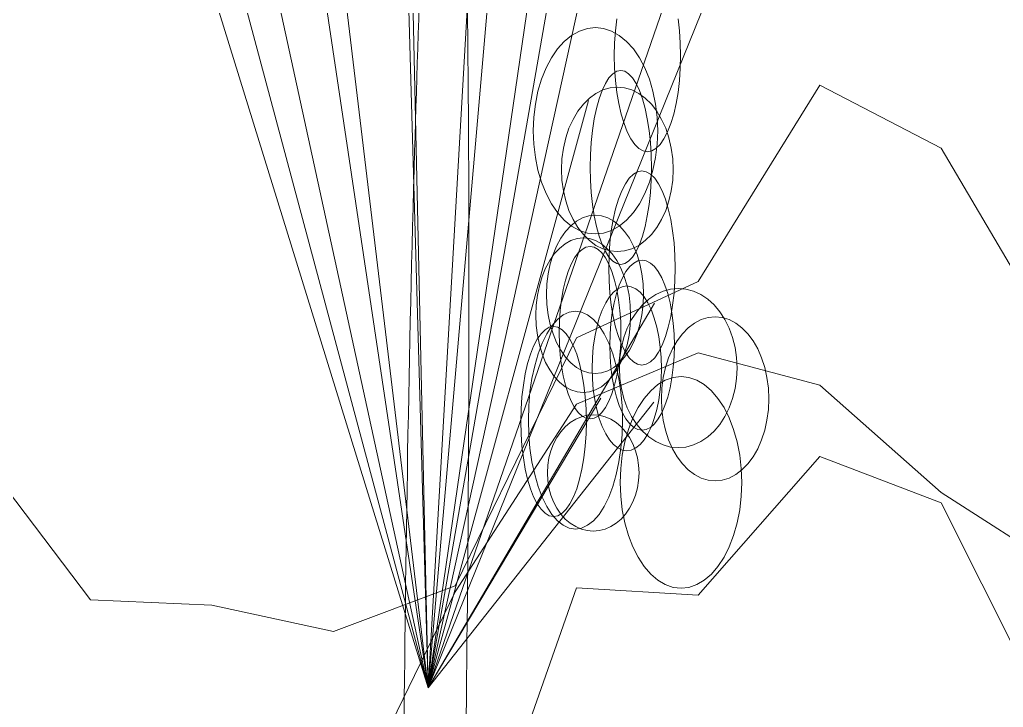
# Model space of a CAD drawing. Header units: millimetres. Extents: x -1800 to 33200, y -8500 to 38400.
# Drawn here: x 1203 to 2775, y 21665 to 22765 of the extents above; entities that cross this region are included whole.
import ezdxf

# ---------------------------------------------------------------- set-up
doc = ezdxf.new("R2010")
doc.units = ezdxf.units.MM
doc.layers.add('E-LANDSCAPE', color=8, linetype='Continuous', lineweight=9)
doc.layers.add('E-PLANT', color=3, linetype='Continuous', lineweight=13)

msp = doc.modelspace()

# ---------------------------------------------------------------- linework, layer by layer
at = {"layer": 'E-LANDSCAPE'}
for points in [[(345.3, 21677.3), (539.5, 21881.7), (733.8, 22126.7), (928, 22167.4), (1122.3, 22093), (1316.5, 21836.9), (1510.7, 21828.2), (1705, 21786.3), (1899.2, 21859.2), (2093.4, 22255.9), (2287.7, 22345.9), (2481.9, 22659.9), (2676.1, 22559.3), (2870.4, 22229)], [(345.3, 21443.7), (539.5, 21690.6), (733.8, 21683.4), (928, 21987.4), (1122.3, 21721.8), (1316.5, 21519.8), (1510.7, 21400.5), (1705, 21449.2), (1899.2, 21849.4), (2093.4, 22149.5), (2287.7, 22231.7), (2481.9, 22180.2), (2676.1, 22008.3), (2870.4, 21883.8)], [(345.3, 21312), (539.5, 21232.8), (733.8, 21452.8), (928, 21479.6), (1122.3, 21416.6), (1316.5, 21370.8), (1510.7, 21184.3), (1705, 21317.4), (1899.2, 21303.4), (2093.4, 21856.1), (2287.7, 21844), (2481.9, 22066.1), (2676.1, 21991.9), (2870.4, 21604.2)]]:
    msp.add_lwpolyline(points, dxfattribs=at)
at = {"layer": 'E-PLANT'}
for q in [(1783.6, 24264.1), (1562.5, 24146.1), (1806.3, 23974.1), (1968.5, 23643.8), (2192.5, 23618.7), (1389.3, 23441.1), (1598.5, 23423.9), (2237.8, 23427.1), (1501.7, 23322.8), (2408.3, 23295.3), (1980, 23120), (2406.5, 23057.5), (2054.5, 23055), (1451.6, 23004.9), (2112.5, 22635.1), (2218.1, 22311.2), (2132.3, 22159.2), (2216.6, 22153.1)]:
    msp.add_line((1856, 21696.2), q, dxfattribs=at)
msp.add_lwpolyline([(2255.5, 22766), (2257.8, 22746.9), (2259.1, 22727.2), (2259.6, 22707.2), (2259.6, 22707.2), (2259.1, 22687.1), (2257.8, 22667.4), (2255.5, 22648.3), (2252.5, 22630.3), (2248.6, 22613.5), (2244.1, 22598.4), (2238.9, 22585.2), (2233.1, 22574), (2226.9, 22565.1), (2220.3, 22558.6), (2213.6, 22554.7), (2206.7, 22553.4), (2199.7, 22554.7), (2193, 22558.6), (2186.4, 22565.1), (2180.2, 22574), (2174.4, 22585.2), (2169.2, 22598.4), (2164.7, 22613.5), (2160.8, 22630.3), (2157.8, 22648.3), (2155.5, 22667.4), (2154.2, 22687.1), (2153.7, 22707.2), (2154.2, 22727.2), (2155.5, 22746.9), (2157.8, 22766)], dxfattribs=at)
for points in [[(2223, 22587), (2222.2, 22565.5), (2219.6, 22544.3), (2215.4, 22523.9), (2209.7, 22504.5), (2202.5, 22486.6), (2193.9, 22470.3), (2184.1, 22456.1), (2173.3, 22444.1), (2161.6, 22434.6), (2149.3, 22427.6), (2136.5, 22423.4), (2123.6, 22422), (2110.6, 22423.4), (2097.8, 22427.6), (2085.5, 22434.6), (2073.8, 22444.1), (2063, 22456.1), (2053.2, 22470.3), (2044.7, 22486.6), (2037.4, 22504.5), (2031.7, 22523.9), (2027.5, 22544.3), (2025, 22565.5), (2024.1, 22587), (2025, 22608.6), (2027.5, 22629.7), (2031.7, 22650.2), (2037.4, 22669.5), (2044.7, 22687.5), (2053.2, 22703.7), (2063, 22717.9), (2073.8, 22729.9), (2085.5, 22739.5), (2097.8, 22746.4), (2110.6, 22750.6), (2123.6, 22752), (2136.5, 22750.6), (2149.3, 22746.4), (2161.6, 22739.5), (2173.3, 22729.9), (2184.1, 22717.9), (2193.9, 22703.7), (2202.5, 22687.5), (2209.7, 22669.5), (2215.4, 22650.2), (2219.6, 22629.7), (2222.2, 22608.6), (2223, 22587)], [(2212.9, 22528.3), (2212.5, 22508), (2211.3, 22488.1), (2209.2, 22468.9), (2206.4, 22450.7), (2202.8, 22433.8), (2198.6, 22418.6), (2193.8, 22405.2), (2188.4, 22393.9), (2182.7, 22384.9), (2176.6, 22378.4), (2170.3, 22374.5), (2163.9, 22373.1), (2157.5, 22374.5), (2151.3, 22378.4), (2145.2, 22384.9), (2139.4, 22393.9), (2134.1, 22405.2), (2129.3, 22418.6), (2125.1, 22433.8), (2121.5, 22450.7), (2118.7, 22468.9), (2116.6, 22488.1), (2115.4, 22508), (2115, 22528.3), (2115.4, 22548.5), (2116.6, 22568.4), (2118.7, 22587.6), (2121.5, 22605.8), (2125.1, 22622.7), (2129.3, 22638), (2134.1, 22651.4), (2139.4, 22662.6), (2145.2, 22671.6), (2151.3, 22678.1), (2157.5, 22682.1), (2163.9, 22683.4), (2170.3, 22682.1), (2176.6, 22678.1), (2182.7, 22671.6), (2188.4, 22662.6), (2193.8, 22651.4), (2198.6, 22638), (2202.8, 22622.7), (2206.4, 22605.8), (2209.2, 22587.6), (2211.3, 22568.4), (2212.5, 22548.5), (2212.9, 22528.3)], [(2247.8, 22525.1), (2247, 22508), (2244.7, 22491.1), (2241, 22474.8), (2235.8, 22459.4), (2229.3, 22445.1), (2221.6, 22432.1), (2212.9, 22420.8), (2203.1, 22411.2), (2192.7, 22403.6), (2181.6, 22398.1), (2170.2, 22394.7), (2158.5, 22393.6), (2146.9, 22394.7), (2135.4, 22398.1), (2124.3, 22403.6), (2113.9, 22411.2), (2104.2, 22420.8), (2095.4, 22432.1), (2087.7, 22445.1), (2081.2, 22459.4), (2076, 22474.8), (2072.3, 22491.1), (2070, 22508), (2069.2, 22525.1), (2070, 22542.3), (2072.3, 22559.2), (2076, 22575.5), (2081.2, 22590.9), (2087.7, 22605.2), (2095.4, 22618.1), (2104.2, 22629.5), (2113.9, 22639), (2124.3, 22646.6), (2135.4, 22652.2), (2146.9, 22655.5), (2158.5, 22656.6), (2170.2, 22655.5), (2181.6, 22652.2), (2192.7, 22646.6), (2203.1, 22639), (2212.9, 22629.5), (2221.6, 22618.1), (2229.3, 22605.2), (2235.8, 22590.9), (2241, 22575.5), (2244.7, 22559.2), (2247, 22542.3), (2247.8, 22525.1)], [(2250.9, 22367.5), (2250.5, 22347.2), (2249.1, 22327.3), (2246.9, 22308), (2243.8, 22289.8), (2240, 22272.9), (2235.4, 22257.7), (2230.2, 22244.3), (2224.4, 22233), (2218.2, 22224), (2211.6, 22217.5), (2204.8, 22213.5), (2197.9, 22212.2), (2191, 22213.5), (2184.1, 22217.5), (2177.6, 22224), (2171.4, 22233), (2165.6, 22244.3), (2160.4, 22257.7), (2155.8, 22272.9), (2151.9, 22289.8), (2148.9, 22308), (2146.6, 22327.3), (2145.3, 22347.2), (2144.8, 22367.5), (2145.3, 22387.7), (2146.6, 22407.7), (2148.9, 22426.9), (2151.9, 22445.1), (2155.8, 22462), (2160.4, 22477.3), (2165.6, 22490.7), (2171.4, 22501.9), (2177.6, 22510.9), (2184.1, 22517.4), (2191, 22521.4), (2197.9, 22522.7), (2204.8, 22521.4), (2211.6, 22517.4), (2218.2, 22510.9), (2224.4, 22501.9), (2230.2, 22490.7), (2235.4, 22477.3), (2240, 22462), (2243.8, 22445.1), (2246.9, 22426.9), (2249.1, 22407.7), (2250.5, 22387.7), (2250.9, 22367.5)], [(2200.5, 22325.4), (2199.9, 22308.9), (2197.9, 22292.6), (2194.6, 22276.9), (2190.2, 22262.1), (2184.5, 22248.3), (2177.8, 22235.8), (2170.2, 22224.9), (2161.8, 22215.7), (2152.7, 22208.4), (2143.1, 22203.1), (2133.1, 22199.8), (2123, 22198.7), (2112.9, 22199.8), (2102.9, 22203.1), (2093.3, 22208.4), (2084.2, 22215.7), (2075.8, 22224.9), (2068.1, 22235.8), (2061.5, 22248.3), (2055.8, 22262.1), (2051.3, 22276.9), (2048.1, 22292.6), (2046.1, 22308.9), (2045.4, 22325.4), (2046.1, 22342), (2048.1, 22358.2), (2051.3, 22373.9), (2055.8, 22388.8), (2061.5, 22402.5), (2068.1, 22415), (2075.8, 22425.9), (2084.2, 22435.1), (2093.3, 22442.4), (2102.9, 22447.8), (2112.9, 22451), (2123, 22452.1), (2133.1, 22451), (2143.1, 22447.8), (2152.7, 22442.4), (2161.8, 22435.1), (2170.2, 22425.9), (2177.8, 22415), (2184.5, 22402.5), (2190.2, 22388.8), (2194.6, 22373.9), (2197.9, 22358.2), (2199.9, 22342), (2200.5, 22325.4)], [(2179.8, 22291.9), (2179.2, 22275.7), (2177.2, 22259.9), (2174.1, 22244.6), (2169.7, 22230), (2164.2, 22216.6), (2157.6, 22204.4), (2150.2, 22193.8), (2141.9, 22184.8), (2133, 22177.6), (2123.6, 22172.4), (2113.9, 22169.3), (2104, 22168.2), (2094.1, 22169.3), (2084.4, 22172.4), (2075, 22177.6), (2066.1, 22184.8), (2057.8, 22193.8), (2050.4, 22204.4), (2043.8, 22216.6), (2038.3, 22230), (2033.9, 22244.6), (2030.7, 22259.9), (2028.8, 22275.7), (2028.1, 22291.9), (2028.8, 22308), (2030.7, 22323.9), (2033.9, 22339.2), (2038.3, 22353.7), (2043.8, 22367.1), (2050.4, 22379.3), (2057.8, 22390), (2066.1, 22398.9), (2075, 22406.1), (2084.4, 22411.3), (2094.1, 22414.5), (2104, 22415.5), (2113.9, 22414.5), (2123.6, 22411.3), (2133, 22406.1), (2141.9, 22398.9), (2150.2, 22390), (2157.6, 22379.3), (2164.2, 22367.1), (2169.7, 22353.7), (2174.1, 22339.2), (2177.2, 22323.9), (2179.2, 22308), (2179.8, 22291.9)], [(2164.3, 22264), (2163.9, 22246), (2162.6, 22228.3), (2160.5, 22211.2), (2157.7, 22195), (2154.1, 22180), (2149.8, 22166.4), (2145, 22154.5), (2139.6, 22144.5), (2133.8, 22136.5), (2127.7, 22130.7), (2121.3, 22127.1), (2114.9, 22126), (2108.4, 22127.1), (2102.1, 22130.7), (2096, 22136.5), (2090.2, 22144.5), (2084.8, 22154.5), (2079.9, 22166.4), (2075.7, 22180), (2072.1, 22195), (2069.2, 22211.2), (2067.1, 22228.3), (2065.9, 22246), (2065.4, 22264), (2065.9, 22282), (2067.1, 22299.7), (2069.2, 22316.8), (2072.1, 22333), (2075.7, 22348), (2079.9, 22361.6), (2084.8, 22373.5), (2090.2, 22383.5), (2096, 22391.5), (2102.1, 22397.3), (2108.4, 22400.8), (2114.9, 22402), (2121.3, 22400.8), (2127.7, 22397.3), (2133.8, 22391.5), (2139.6, 22383.5), (2145, 22373.5), (2149.8, 22361.6), (2154.1, 22348), (2157.7, 22333), (2160.5, 22316.8), (2162.6, 22299.7), (2163.9, 22282), (2164.3, 22264)], [(2249.7, 22243.9), (2249.3, 22226.1), (2248, 22208.7), (2245.8, 22191.8), (2242.8, 22175.9), (2239, 22161.1), (2234.6, 22147.7), (2229.5, 22136), (2223.9, 22126.1), (2217.8, 22118.2), (2211.4, 22112.5), (2204.8, 22109), (2198.1, 22107.9), (2191.3, 22109), (2184.7, 22112.5), (2178.3, 22118.2), (2172.3, 22126.1), (2166.7, 22136), (2161.6, 22147.7), (2157.1, 22161.1), (2153.4, 22175.9), (2150.4, 22191.8), (2148.2, 22208.7), (2146.9, 22226.1), (2146.4, 22243.9), (2146.9, 22261.7), (2148.2, 22279.1), (2150.4, 22296), (2153.4, 22311.9), (2157.1, 22326.7), (2161.6, 22340.1), (2166.7, 22351.8), (2172.3, 22361.7), (2178.3, 22369.6), (2184.7, 22375.3), (2191.3, 22378.8), (2198.1, 22379.9), (2204.8, 22378.8), (2211.4, 22375.3), (2217.8, 22369.6), (2223.9, 22361.7), (2229.5, 22351.8), (2234.6, 22340.1), (2239, 22326.7), (2242.8, 22311.9), (2245.8, 22296), (2248, 22279.1), (2249.3, 22261.7), (2249.7, 22243.9)], [(2229.1, 22207), (2228.6, 22189.8), (2227.2, 22172.9), (2224.9, 22156.6), (2221.7, 22141.1), (2217.6, 22126.8), (2212.9, 22113.9), (2207.4, 22102.5), (2201.4, 22092.9), (2194.9, 22085.3), (2188, 22079.8), (2180.9, 22076.4), (2173.7, 22075.3), (2166.4, 22076.4), (2159.3, 22079.8), (2152.5, 22085.3), (2146, 22092.9), (2139.9, 22102.5), (2134.5, 22113.9), (2129.7, 22126.8), (2125.7, 22141.1), (2122.5, 22156.6), (2120.1, 22172.9), (2118.7, 22189.8), (2118.2, 22207), (2118.7, 22224.2), (2120.1, 22241.1), (2122.5, 22257.4), (2125.7, 22272.9), (2129.7, 22287.2), (2134.5, 22300.1), (2139.9, 22311.5), (2146, 22321.1), (2152.5, 22328.7), (2159.3, 22334.2), (2166.4, 22337.6), (2173.7, 22338.7), (2180.9, 22337.6), (2188, 22334.2), (2194.9, 22328.7), (2201.4, 22321.1), (2207.4, 22311.5), (2212.9, 22300.1), (2217.6, 22287.2), (2221.7, 22272.9), (2224.9, 22257.4), (2227.2, 22241.1), (2228.6, 22224.2), (2229.1, 22207)], [(2349.8, 22207.5), (2349, 22190.8), (2346.6, 22174.5), (2342.7, 22158.7), (2337.3, 22143.8), (2330.4, 22130), (2322.3, 22117.4), (2313.1, 22106.5), (2302.9, 22097.2), (2291.8, 22089.8), (2280.2, 22084.5), (2268.1, 22081.2), (2255.9, 22080.2), (2243.6, 22081.2), (2231.6, 22084.5), (2219.9, 22089.8), (2208.9, 22097.2), (2198.7, 22106.5), (2189.5, 22117.4), (2181.3, 22130), (2174.5, 22143.8), (2169.1, 22158.7), (2165.1, 22174.5), (2162.7, 22190.8), (2161.9, 22207.5), (2162.7, 22224.1), (2165.1, 22240.4), (2169.1, 22256.2), (2174.5, 22271.1), (2181.3, 22285), (2189.5, 22297.5), (2198.7, 22308.5), (2208.9, 22317.7), (2219.9, 22325.1), (2231.6, 22330.4), (2243.6, 22333.7), (2255.9, 22334.8), (2268.1, 22333.7), (2280.2, 22330.4), (2291.8, 22325.1), (2302.9, 22317.7), (2313.1, 22308.5), (2322.3, 22297.5), (2330.4, 22285), (2337.3, 22271.1), (2342.7, 22256.2), (2346.6, 22240.4), (2349, 22224.1), (2349.8, 22207.5)], [(2166.9, 22124.1), (2166.2, 22101.4), (2164.3, 22079.1), (2161.1, 22057.5), (2156.8, 22037.1), (2151.3, 22018.1), (2144.8, 22001), (2137.4, 21986), (2129.3, 21973.4), (2120.4, 21963.3), (2111.1, 21956), (2101.5, 21951.5), (2091.6, 21950), (2081.8, 21951.5), (2072.2, 21956), (2062.8, 21963.3), (2054, 21973.4), (2045.8, 21986), (2038.4, 22001), (2031.9, 22018.1), (2026.5, 22037.1), (2022.1, 22057.5), (2018.9, 22079.1), (2017, 22101.4), (2016.4, 22124.1), (2017, 22146.9), (2018.9, 22169.2), (2022.1, 22190.8), (2026.5, 22211.2), (2031.9, 22230.1), (2038.4, 22247.2), (2045.8, 22262.2), (2054, 22274.9), (2062.8, 22285), (2072.2, 22292.3), (2081.8, 22296.7), (2091.6, 22298.2), (2101.5, 22296.7), (2111.1, 22292.3), (2120.4, 22285), (2129.3, 22274.9), (2137.4, 22262.2), (2144.8, 22247.2), (2151.3, 22230.1), (2156.8, 22211.2), (2161.1, 22190.8), (2164.3, 22169.2), (2166.2, 22146.9), (2166.9, 22124.1)], [(2400.6, 22158.3), (2399.9, 22141.2), (2397.7, 22124.3), (2394.1, 22108.1), (2389.1, 22092.7), (2382.9, 22078.4), (2375.5, 22065.5), (2367.1, 22054.2), (2357.7, 22044.7), (2347.7, 22037.1), (2337, 22031.6), (2326, 22028.3), (2314.8, 22027.1), (2303.6, 22028.3), (2292.6, 22031.6), (2282, 22037.1), (2271.9, 22044.7), (2262.6, 22054.2), (2254.1, 22065.5), (2246.7, 22078.4), (2240.5, 22092.7), (2235.5, 22108.1), (2231.9, 22124.3), (2229.7, 22141.2), (2229, 22158.3), (2229.7, 22175.4), (2231.9, 22192.2), (2235.5, 22208.5), (2240.5, 22223.9), (2246.7, 22238.1), (2254.1, 22251), (2262.6, 22262.3), (2271.9, 22271.9), (2282, 22279.4), (2292.6, 22285), (2303.6, 22288.3), (2314.8, 22289.4), (2326, 22288.3), (2337, 22285), (2347.7, 22279.4), (2357.7, 22271.9), (2367.1, 22262.3), (2375.5, 22251), (2382.9, 22238.1), (2389.1, 22223.9), (2394.1, 22208.5), (2397.7, 22192.2), (2399.9, 22175.4), (2400.6, 22158.3)], [(2109, 22122), (2108.5, 22102.1), (2107.2, 22082.6), (2105, 22063.8), (2102, 22046), (2098.2, 22029.5), (2093.7, 22014.5), (2088.5, 22001.4), (2082.8, 21990.4), (2076.7, 21981.6), (2070.2, 21975.2), (2063.5, 21971.3), (2056.7, 21970), (2049.8, 21971.3), (2043.1, 21975.2), (2036.6, 21981.6), (2030.5, 21990.4), (2024.8, 22001.4), (2019.7, 22014.5), (2015.2, 22029.5), (2011.4, 22046), (2008.3, 22063.8), (2006.1, 22082.6), (2004.8, 22102.1), (2004.3, 22122), (2004.8, 22141.8), (2006.1, 22161.3), (2008.3, 22180.2), (2011.4, 22198), (2015.2, 22214.5), (2019.7, 22229.5), (2024.8, 22242.6), (2030.5, 22253.6), (2036.6, 22262.4), (2043.1, 22268.8), (2049.8, 22272.7), (2056.7, 22274), (2063.5, 22272.7), (2070.2, 22268.8), (2076.7, 22262.4), (2082.8, 22253.6), (2088.5, 22242.6), (2093.7, 22229.5), (2098.2, 22214.5), (2102, 22198), (2105, 22180.2), (2107.2, 22161.3), (2108.5, 22141.8), (2109, 22122)], [(2357.4, 22024.6), (2356.6, 22002.5), (2354.1, 21980.8), (2350, 21959.8), (2344.4, 21939.9), (2337.3, 21921.5), (2329, 21904.9), (2319.4, 21890.3), (2308.9, 21878), (2297.5, 21868.2), (2285.4, 21861.1), (2273, 21856.7), (2260.3, 21855.3), (2247.6, 21856.7), (2235.2, 21861.1), (2223.2, 21868.2), (2211.8, 21878), (2201.2, 21890.3), (2191.7, 21904.9), (2183.3, 21921.5), (2176.2, 21939.9), (2170.6, 21959.8), (2166.5, 21980.8), (2164.1, 22002.5), (2163.2, 22024.6), (2164.1, 22046.7), (2166.5, 22068.4), (2170.6, 22089.3), (2176.2, 22109.2), (2183.3, 22127.6), (2191.7, 22144.3), (2201.2, 22158.9), (2211.8, 22171.2), (2223.2, 22181), (2235.2, 22188.1), (2247.6, 22192.4), (2260.3, 22193.8), (2273, 22192.4), (2285.4, 22188.1), (2297.5, 22181), (2308.9, 22171.2), (2319.4, 22158.9), (2329, 22144.3), (2337.3, 22127.6), (2344.4, 22109.2), (2350, 22089.3), (2354.1, 22068.4), (2356.6, 22046.7), (2357.4, 22024.6)], [(2193.3, 22039.8), (2192.6, 22027.6), (2190.8, 22015.7), (2187.7, 22004.2), (2183.4, 21993.3), (2178.1, 21983.2), (2171.8, 21974), (2164.6, 21966), (2156.6, 21959.3), (2148, 21953.9), (2139, 21950), (2129.6, 21947.6), (2120, 21946.8), (2110.4, 21947.6), (2101.1, 21950), (2092, 21953.9), (2083.4, 21959.3), (2075.4, 21966), (2068.2, 21974), (2061.9, 21983.2), (2056.6, 21993.3), (2052.3, 22004.2), (2049.3, 22015.7), (2047.4, 22027.6), (2046.8, 22039.8), (2047.4, 22051.9), (2049.3, 22063.8), (2052.3, 22075.3), (2056.6, 22086.2), (2061.9, 22096.3), (2068.2, 22105.5), (2075.4, 22113.5), (2083.4, 22120.2), (2092, 22125.6), (2101.1, 22129.5), (2110.4, 22131.9), (2120, 22132.7), (2129.6, 22131.9), (2139, 22129.5), (2148, 22125.6), (2156.6, 22120.2), (2164.6, 22113.5), (2171.8, 22105.5), (2178.1, 22096.3), (2183.4, 22086.2), (2187.7, 22075.3), (2190.8, 22063.8), (2192.6, 22051.9), (2193.3, 22039.8)]]:
    msp.add_lwpolyline(points, close=True, dxfattribs=at)
for points in [[(1899.2, 20623.5), (1920.8, 22554.4), (1877.6, 24485.3)], [(1812.9, 20623.5), (1834.5, 22554.4), (1899.2, 24056.2)]]:
    msp.add_spline(points, degree=3, dxfattribs=at)

doc.saveas('drawing.dxf')
